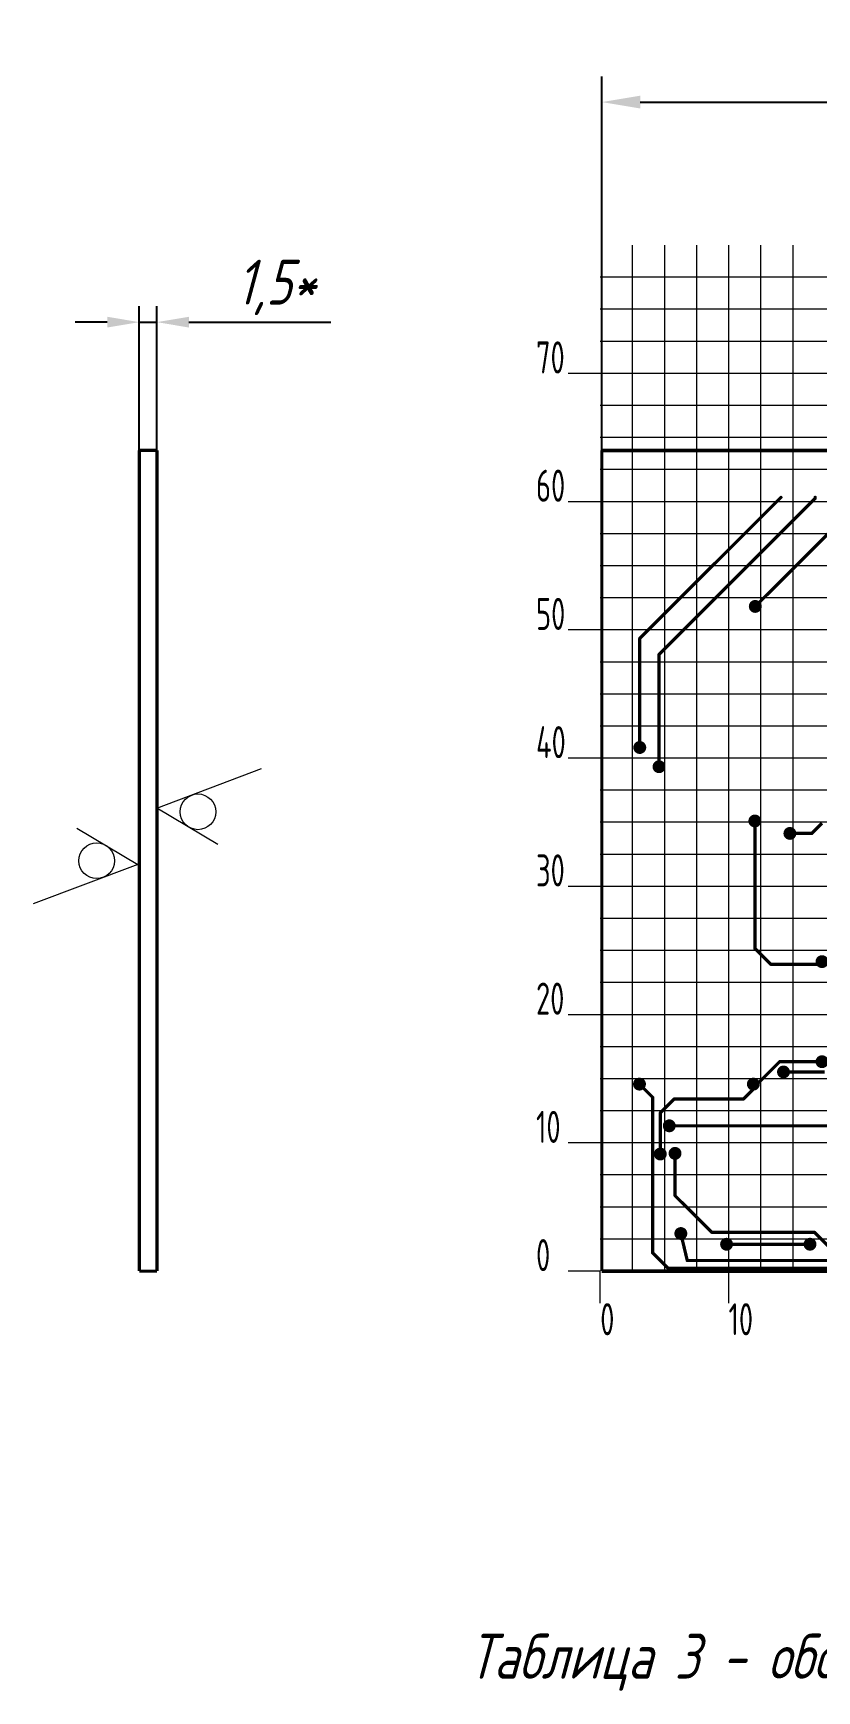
# Model space of a CAD drawing. Extents: x 1996 to 2593, y 74 to 494.
# Drawn here: x 2185.2 to 2246.3, y 284.8 to 414 of the extents above; entities that cross this region are included whole.
import ezdxf

# ---------------------------------------------------------------- set-up
doc = ezdxf.new("R2010")
doc.units = 0
doc.header["$MEASUREMENT"] = 0
doc.layers.get('0').update_dxf_attribs({"linetype": 'CONTINUOUS'})
for name, color, linetype in [('3-размеры', 250, 'CONTINUOUS'), ('BottomLayer', 5, 'CONTINUOUS'), ('BottomSolder', 6, 'CONTINUOUS'), ('KeepOutLayer', 6, 'CONTINUOUS')]:
    doc.layers.add(name, color=color, linetype=linetype)
doc.layers.add('тонкая', color=7, linetype='CONTINUOUS', lineweight=20)
doc.styles.add('ЕСКД', font='eskd15.shx', dxfattribs={"width": 0.8})
doc.styles.add('стиль1', font='romans.shx', dxfattribs={"width": 0.75, "oblique": 15, "height": 3.5})
doc.dimstyles.new('ISO-25', dxfattribs={"dimtxt": 2.5, "dimasz": 2.5, "dimexe": 1.25, "dimexo": 0.625, "dimtad": 1, "dimtxsty": 'Standard', "dimcen": 2.5, "dimadec": 0, "dimazin": 0, "dimtfac": 1, "dimtmove": 0, "dimatfit": 3, "dimfxl": 1, "dimarcsym": 0})
doc.dimstyles.new('ЕСКД', dxfattribs={"dimtxt": 3.5, "dimasz": 3, "dimexe": 2, "dimexo": 0, "dimgap": 1, "dimtad": 1, "dimtoh": 1, "dimtxsty": 'ЕСКД', "dimcen": 0, "dimazin": 2, "dimtfac": 1, "dimtmove": 1, "dimatfit": 3, "dimfxl": 1, "dimarcsym": 0})

# ---------------------------------------------------------------- blocks, each defined once
blk = doc.blocks.new('*D165')
at = {"color": 0, "lineweight": -2, "transparency": 16777216}
for p, q in [((2193.51, 381.02), (2193.51, 392.75)), ((2194.88, 380.89), (2194.88, 392.75)), ((2191.01, 391.5), (2188.51, 391.5)), ((2193.51, 391.5), (2194.88, 391.5)), ((2197.38, 391.5), (2208.44, 391.5))]:
    blk.add_line(p, q, dxfattribs=at)
at = {"color": 0, "lineweight": 9, "transparency": 16777216}
for points in [[(2191.01, 391.92), (2191.01, 391.08), (2193.51, 391.5)], [(2197.38, 391.92), (2197.38, 391.08), (2194.88, 391.5)]]:
    blk.add_solid(points, dxfattribs=at)
at = {"color": 0, "transparency": 16777216, "insert": (2204.16, 394.21), "char_height": 3.5, "attachment_point": 5, "style": 'стиль1'}
blk.add_mtext('1,5*', dxfattribs=at)
blk = doc.blocks.new('*D520')
at = {"layer": 'тонкая', "color": 0, "lineweight": -2, "transparency": 16777216}
for p, q in [((2229.55, 381.5), (2229.55, 410.66)), ((2344.55, 381.5), (2344.55, 410.66)), ((2232.55, 408.66), (2341.55, 408.66))]:
    blk.add_line(p, q, dxfattribs=at)
at = {"layer": 'тонкая', "color": 0, "lineweight": 9, "transparency": 16777216}
for points in [[(2232.55, 409.16), (2232.55, 408.16), (2229.55, 408.66)], [(2341.55, 409.16), (2341.55, 408.16), (2344.55, 408.66)]]:
    blk.add_solid(points, dxfattribs=at)
at = {"layer": 'тонкая', "color": 0, "lineweight": 9, "transparency": 16777216, "insert": (2281.94, 411.74), "char_height": 3.5, "width": 6.1333, "attachment_point": 5, "style": 'ЕСКД'}
blk.add_mtext('115{\\Fromans|c204;\\Q15;\\W0.75;%%P0,1}', dxfattribs=at)

msp = doc.modelspace()

# ---------------------------------------------------------------- linework, layer by layer
at = {"lineweight": 9}
for p, q in [((2231.926, 397.5), (2231.926, 317.5)), ((2234.426, 397.5), (2234.426, 317.5)), ((2236.926, 397.5), (2236.926, 317.5)), ((2239.426, 397.5), (2239.426, 315)), ((2241.926, 397.5), (2241.926, 317.5)), ((2244.426, 397.5), (2244.426, 317.5)), ((2329.426, 395), (2229.426, 395)), ((2329.426, 392.5), (2229.426, 392.5)), ((2329.426, 390), (2229.426, 390)), ((2329.426, 387.5), (2226.926, 387.5)), ((2329.426, 385), (2229.426, 385)), ((2329.426, 382.5), (2229.426, 382.5)), ((2329.426, 380), (2229.426, 380)), ((2329.426, 377.5), (2226.926, 377.5)), ((2329.426, 375), (2229.426, 375)), ((2329.426, 372.5), (2229.426, 372.5)), ((2329.426, 370), (2229.426, 370)), ((2329.426, 367.5), (2226.926, 367.5)), ((2329.426, 365), (2229.426, 365)), ((2329.426, 362.5), (2229.426, 362.5)), ((2329.426, 360), (2229.426, 360)), ((2329.426, 357.5), (2226.926, 357.5)), ((2329.426, 355), (2229.426, 355)), ((2329.426, 352.5), (2229.426, 352.5)), ((2329.426, 350), (2229.426, 350)), ((2329.426, 347.5), (2226.926, 347.5)), ((2329.426, 345), (2229.426, 345)), ((2329.426, 342.5), (2229.426, 342.5)), ((2329.426, 340), (2229.426, 340)), ((2329.426, 337.5), (2226.926, 337.5)), ((2329.426, 335), (2229.426, 335)), ((2329.426, 332.5), (2229.426, 332.5)), ((2329.426, 330), (2229.426, 330)), ((2329.426, 327.5), (2226.926, 327.5)), ((2329.426, 325), (2229.426, 325)), ((2329.426, 322.5), (2229.426, 322.5)), ((2329.426, 320), (2229.426, 320)), ((2229.426, 317.5), (2226.926, 317.5)), ((2229.426, 315), (2229.426, 317.5))]:
    msp.add_line(p, q, dxfattribs=at)
at = {"layer": '3-размеры', "lineweight": 9}
for p, q in [((2194.884, 353.602), (2203.031, 356.691)), ((2199.632, 350.766), (2194.884, 353.602)), ((2188.637, 352.055), (2193.384, 349.219)), ((2193.384, 349.219), (2185.238, 346.13))]:
    msp.add_line(p, q, dxfattribs=at)
for centre in [(2198.081, 353.318), (2190.187, 349.503)]:
    msp.add_circle(centre, 1.393, dxfattribs=at)
at = {"layer": 'BottomLayer', "const_width": 0.254}
for points in [[(2232.508, 366.834), (2243.508, 377.834)], [(2234.008, 365.584), (2246.175, 377.751)], [(2246.175, 377.751), (2246.175, 377.834)], [(2241.508, 369.334), (2248.008, 375.834)], [(2232.508, 358.334), (2232.508, 366.834)], [(2234.008, 356.834), (2234.008, 365.584)], [(2241.478, 342.664), (2241.478, 352.604)], [(2244.208, 351.634), (2245.908, 351.634)], [(2245.908, 351.634), (2246.708, 352.434)], [(2241.478, 342.664), (2242.708, 341.434)], [(2242.708, 341.434), (2246.708, 341.434)], [(2241.658, 332.084), (2243.408, 333.834)], [(2243.408, 333.834), (2246.708, 333.834)], [(2232.485, 332.084), (2233.508, 331.061)], [(2241.358, 331.684), (2241.358, 332.084)], [(2241.358, 332.084), (2241.658, 332.084)], [(2243.708, 333.034), (2246.908, 333.034)], [(2233.508, 318.934), (2233.508, 331.061)], [(2234.108, 329.834), (2235.208, 330.934)], [(2235.208, 330.934), (2240.608, 330.934)], [(2240.608, 330.934), (2241.358, 331.684)], [(2234.108, 326.634), (2234.108, 329.834)], [(2234.808, 328.834), (2250.008, 328.834)], [(2235.258, 323.384), (2235.258, 326.684)], [(2235.258, 323.384), (2238.108, 320.534)], [(2238.108, 320.534), (2246.108, 320.534)], [(2246.108, 320.534), (2247.908, 318.734)], [(2235.708, 320.434), (2236.208, 318.334)], [(2239.273, 319.599), (2245.773, 319.599)], [(2233.508, 318.934), (2234.708, 317.734)], [(2236.208, 318.334), (2307.208, 318.334)], [(2234.708, 317.734), (2307.508, 317.734)]]:
    msp.add_lwpolyline(points, dxfattribs=at)
at = {"layer": 'BottomLayer'}
for points, const_width in [([(2243.445, 377.834, 1), (2243.572, 377.834, 1)], 0.127), ([(2246.112, 377.834, 1), (2246.239, 377.834, 1)], 0.127), ([(2246.112, 377.751, 1), (2246.239, 377.751, 1)], 0.127), ([(2246.112, 377.751, 1), (2246.239, 377.751, 1)], 0.127), ([(2241.308, 369.334, 1), (2241.708, 369.334, 1)], 0.4), ([(2241.445, 369.334, 1), (2241.572, 369.334, 1)], 0.127), ([(2232.445, 366.834, 1), (2232.572, 366.834, 1)], 0.127), ([(2232.445, 366.834, 1), (2232.572, 366.834, 1)], 0.127), ([(2233.945, 365.584, 1), (2234.072, 365.584, 1)], 0.127), ([(2233.945, 365.584, 1), (2234.072, 365.584, 1)], 0.127), ([(2232.308, 358.334, 1), (2232.708, 358.334, 1)], 0.4), ([(2232.445, 358.334, 1), (2232.572, 358.334, 1)], 0.127), ([(2233.808, 356.834, 1), (2234.208, 356.834, 1)], 0.4), ([(2233.945, 356.834, 1), (2234.072, 356.834, 1)], 0.127), ([(2241.278, 352.604, 1), (2241.678, 352.604, 1)], 0.4), ([(2241.415, 352.604, 1), (2241.542, 352.604, 1)], 0.127), ([(2244.008, 351.634, 1), (2244.408, 351.634, 1)], 0.4), ([(2244.145, 351.634, 1), (2244.272, 351.634, 1)], 0.127), ([(2245.845, 351.634, 1), (2245.972, 351.634, 1)], 0.127), ([(2245.845, 351.634, 1), (2245.972, 351.634, 1)], 0.127), ([(2241.415, 342.664, 1), (2241.542, 342.664, 1)], 0.127), ([(2241.415, 342.664, 1), (2241.542, 342.664, 1)], 0.127), ([(2242.645, 341.434, 1), (2242.772, 341.434, 1)], 0.127), ([(2242.645, 341.434, 1), (2242.772, 341.434, 1)], 0.127), ([(2243.345, 333.834, 1), (2243.472, 333.834, 1)], 0.127), ([(2243.345, 333.834, 1), (2243.472, 333.834, 1)], 0.127), ([(2232.285, 332.084, 1), (2232.685, 332.084, 1)], 0.4), ([(2232.422, 332.084, 1), (2232.549, 332.084, 1)], 0.127), ([(2241.158, 332.084, 1), (2241.558, 332.084, 1)], 0.4), ([(2241.295, 332.084, 1), (2241.422, 332.084, 1)], 0.127), ([(2241.295, 332.084, 1), (2241.422, 332.084, 1)], 0.127), ([(2241.595, 332.084, 1), (2241.722, 332.084, 1)], 0.127), ([(2241.595, 332.084, 1), (2241.722, 332.084, 1)], 0.127), ([(2243.508, 333.034, 1), (2243.908, 333.034, 1)], 0.4), ([(2243.645, 333.034, 1), (2243.772, 333.034, 1)], 0.127), ([(2233.445, 331.061, 1), (2233.572, 331.061, 1)], 0.127), ([(2233.445, 331.061, 1), (2233.572, 331.061, 1)], 0.127), ([(2235.145, 330.934, 1), (2235.272, 330.934, 1)], 0.127), ([(2235.145, 330.934, 1), (2235.272, 330.934, 1)], 0.127), ([(2240.545, 330.934, 1), (2240.672, 330.934, 1)], 0.127), ([(2240.545, 330.934, 1), (2240.672, 330.934, 1)], 0.127), ([(2241.295, 331.684, 1), (2241.422, 331.684, 1)], 0.127), ([(2241.295, 331.684, 1), (2241.422, 331.684, 1)], 0.127), ([(2234.045, 329.834, 1), (2234.172, 329.834, 1)], 0.127), ([(2234.045, 329.834, 1), (2234.172, 329.834, 1)], 0.127), ([(2234.608, 328.834, 1), (2235.008, 328.834, 1)], 0.4), ([(2234.745, 328.834, 1), (2234.872, 328.834, 1)], 0.127), ([(2233.908, 326.634, 1), (2234.308, 326.634, 1)], 0.4), ([(2235.058, 326.684, 1), (2235.458, 326.684, 1)], 0.4), ([(2234.045, 326.634, 1), (2234.172, 326.634, 1)], 0.127), ([(2235.195, 326.684, 1), (2235.322, 326.684, 1)], 0.127), ([(2235.195, 323.384, 1), (2235.322, 323.384, 1)], 0.127), ([(2235.195, 323.384, 1), (2235.322, 323.384, 1)], 0.127), ([(2235.508, 320.434, 1), (2235.908, 320.434, 1)], 0.4), ([(2238.045, 320.534, 1), (2238.172, 320.534, 1)], 0.127), ([(2238.045, 320.534, 1), (2238.172, 320.534, 1)], 0.127), ([(2246.045, 320.534, 1), (2246.172, 320.534, 1)], 0.127), ([(2246.045, 320.534, 1), (2246.172, 320.534, 1)], 0.127), ([(2235.645, 320.434, 1), (2235.772, 320.434, 1)], 0.127), ([(2239.073, 319.599, 1), (2239.473, 319.599, 1)], 0.4), ([(2239.21, 319.599, 1), (2239.337, 319.599, 1)], 0.127), ([(2245.573, 319.599, 1), (2245.973, 319.599, 1)], 0.4), ([(2245.71, 319.599, 1), (2245.837, 319.599, 1)], 0.127), ([(2233.445, 318.934, 1), (2233.572, 318.934, 1)], 0.127), ([(2233.445, 318.934, 1), (2233.572, 318.934, 1)], 0.127), ([(2236.145, 318.334, 1), (2236.272, 318.334, 1)], 0.127), ([(2236.145, 318.334, 1), (2236.272, 318.334, 1)], 0.127), ([(2234.645, 317.734, 1), (2234.772, 317.734, 1)], 0.127), ([(2234.645, 317.734, 1), (2234.772, 317.734, 1)], 0.127)]:
    msp.add_lwpolyline(points, format="xyb", close=True, dxfattribs=dict(at, const_width=const_width))
at = {"layer": 'BottomSolder', "const_width": 0.502}
for points in [[(2241.257, 369.334, 1), (2241.759, 369.334, 1)], [(2232.257, 358.334, 1), (2232.759, 358.334, 1)], [(2233.757, 356.834, 1), (2234.259, 356.834, 1)], [(2241.227, 352.604, 1), (2241.729, 352.604, 1)], [(2243.957, 351.634, 1), (2244.459, 351.634, 1)], [(2246.457, 341.634, 1), (2246.959, 341.634, 1)], [(2243.457, 333.034, 1), (2243.959, 333.034, 1)], [(2246.457, 333.834, 1), (2246.959, 333.834, 1)], [(2232.234, 332.084, 1), (2232.736, 332.084, 1)], [(2241.107, 332.084, 1), (2241.609, 332.084, 1)], [(2234.557, 328.834, 1), (2235.059, 328.834, 1)], [(2233.857, 326.634, 1), (2234.359, 326.634, 1)], [(2235.007, 326.684, 1), (2235.509, 326.684, 1)], [(2235.457, 320.434, 1), (2235.959, 320.434, 1)], [(2239.022, 319.599, 1), (2239.524, 319.599, 1)], [(2245.522, 319.599, 1), (2246.024, 319.599, 1)]]:
    msp.add_lwpolyline(points, format="xyb", close=True, dxfattribs=at)
at = {"layer": 'KeepOutLayer', "lineweight": 50}
for p, q in [((2229.553, 381.5), (2344.553, 381.5)), ((2229.553, 317.5), (2344.553, 317.5))]:
    msp.add_line(p, q, dxfattribs=at)
at = {"layer": 'KeepOutLayer', "const_width": 0.254}
for points in [[(2193.511, 317.5), (2193.511, 381.5)], [(2193.511, 381.5), (2194.884, 381.5)], [(2194.884, 317.5), (2194.884, 381.5)], [(2193.511, 317.5), (2194.884, 317.5)]]:
    msp.add_lwpolyline(points, dxfattribs=at)
at = {"layer": 'KeepOutLayer', "lineweight": 50, "const_width": 0.254}
msp.add_lwpolyline([(2229.553, 317.5), (2229.553, 381.5)], dxfattribs=at)

# ---------------------------------------------------------------- texts
at = {"style": 'ЕСКД', "width": 0.8}
for s, p in [('70', (2224.426, 387.5)), ('60', (2224.426, 377.5)), ('50', (2224.426, 367.5)), ('40', (2224.426, 357.5)), ('30', (2224.426, 347.5)), ('20', (2224.426, 337.5)), ('10', (2224.426, 327.5)), ('0', (2224.426, 317.5)), ('0', (2229.426, 312.5)), ('10', (2239.426, 312.5))]:
    msp.add_text(s, height=2.5, dxfattribs=at).set_placement(p)
at = {"insert": (2260.971, 287), "char_height": 3.5, "attachment_point": 5, "style": 'стиль1'}
msp.add_mtext_dynamic_manual_height_columns('Таблица 3 - обозначения контактных площадок', width=119.33122, gutter_width=17.5, heights=[0], dxfattribs=at)

# ---------------------------------------------------------------- dimensions: what is measured, and where the dimension line sits
dim = msp.add_linear_dim(base=(2194.884, 391.5), p1=(2193.511, 380.391), p2=(2194.884, 380.269), text='1,5*', dimstyle='ISO-25', override={"dimtxsty": 'стиль1'})
dim.commit()
dim.dimension.update_dxf_attribs({"geometry": '*D165', "text_midpoint": (2204.161, 394.208)})
at = {"layer": 'тонкая', "lineweight": 9}
dim = msp.add_linear_dim(base=(2344.553, 408.655), p1=(2229.553, 381.5), p2=(2344.553, 381.5), text='<>{\\Fromans|c204;\\Q15;\\W0.75;%%P0,1}', dimstyle='ЕСКД', dxfattribs=at)
dim.commit()
dim.dimension.update_dxf_attribs({"geometry": '*D520', "text_midpoint": (2281.938, 408.655), "dimtype": 160})

doc.saveas('drawing.dxf')
